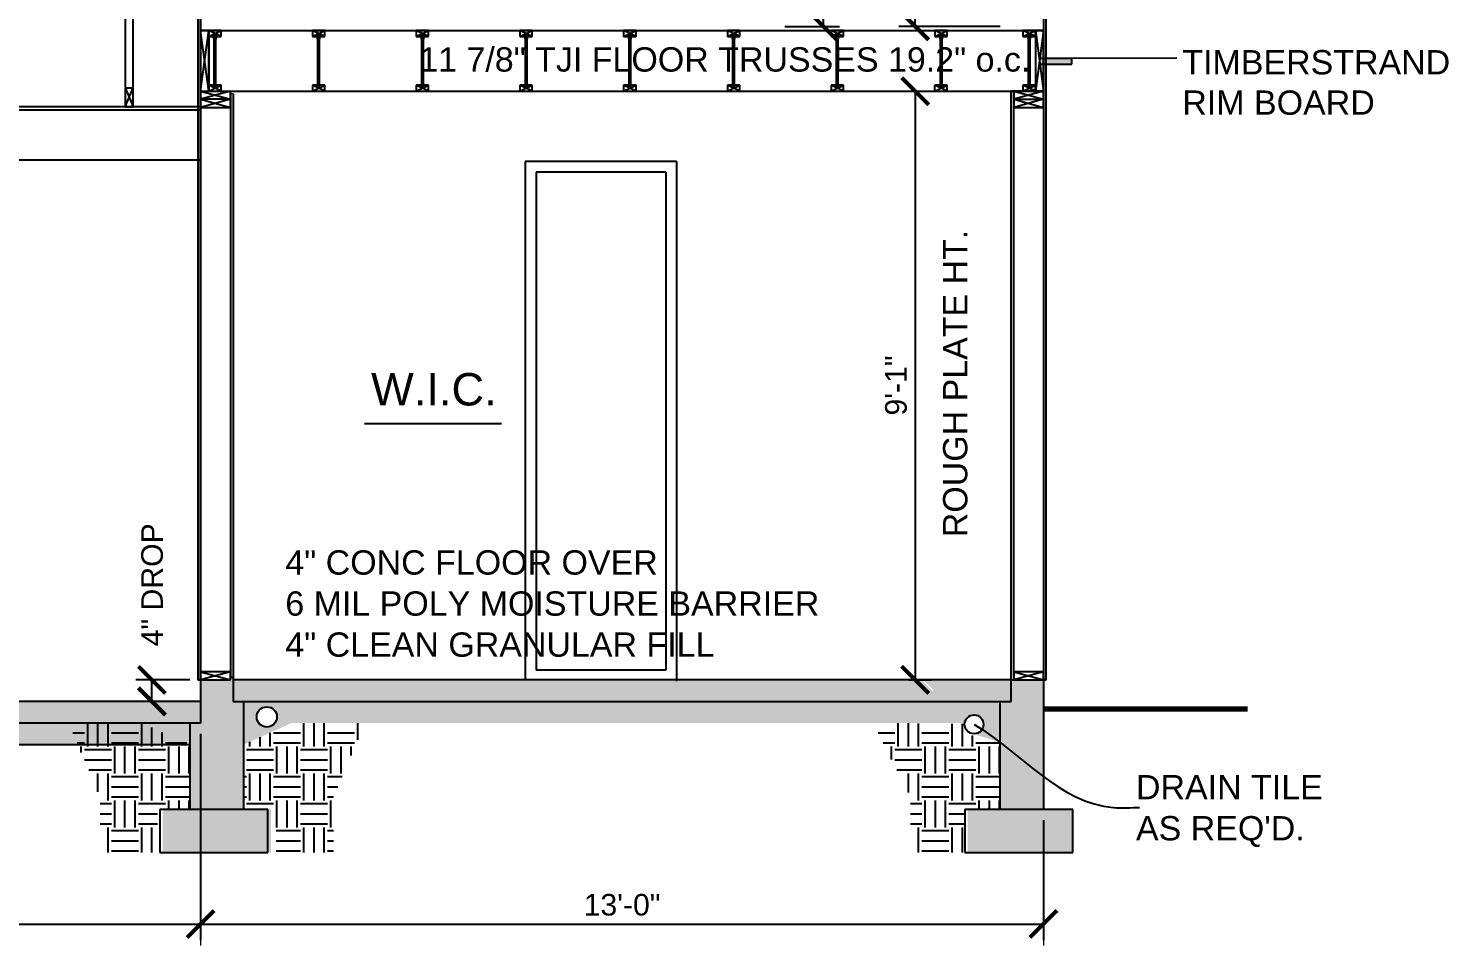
# Model space of a CAD drawing. Header units: inches. Extents: x -28708 to -16583, y 64755 to 66587.
# Drawn here: x -17599.1 to -17336.2, y 64813.1 to 64983 of the extents above; entities that cross this region are included whole.
import ezdxf

# ---------------------------------------------------------------- set-up
doc = ezdxf.new("R2010")
doc.units = ezdxf.units.IN
doc.header["$LTSCALE"] = 20
doc.header["$MEASUREMENT"] = 0
doc.linetypes.add('Solid', pattern=[0])
for name, color, linetype in [('BLOCKING', 2, 'Continuous'), ('BYOTHERS', 1, 'Continuous'), ('CEILING SECTION', 2, 'Continuous'), ('DIM', 2, 'Continuous'), ('DOOR', 3, 'Continuous'), ('FOOTING', 5, 'Continuous'), ('GRADE LEVEL', 7, 'Continuous'), ('HATCH', 9, 'Continuous'), ('ROOF SECTION', 2, 'Continuous'), ('SLAB', 5, 'Continuous'), ('STEEL BEAMS', 5, 'Continuous'), ('TEXT', 3, 'Continuous'), ('WALL SECTION', 5, 'Continuous')]:
    doc.layers.add(name, color=color, linetype=linetype)
for name, color, linetype, lineweight in [('SPDIMENSION', 7, 'Continuous', 0), ('SPPOINTER', 7, 'Continuous', 0), ('SPSHAPE_OUTLINE', 7, 'Continuous', 0)]:
    doc.layers.add(name, color=color, linetype=linetype, lineweight=lineweight)
doc.styles.add('0.25 INCH', font='arial.ttf', dxfattribs={"height": 4})
doc.styles.add('Arial', font='arial.ttf')
doc.dimstyles.new('0.25 INCH', dxfattribs={"dimtxt": 4, "dimasz": 5, "dimexe": 3, "dimexo": 2, "dimgap": 1.5, "dimtad": 1, "dimdec": 3, "dimzin": 3, "dimdsep": 46, "dimlunit": 4, "dimtxsty": '0.25 INCH', "dimblk": 'ARCHTICK', "dimcen": 0.09, "dimclrd": 95, "dimclre": 8, "dimclrt": 30, "dimadec": 0, "dimazin": 0, "dimtfac": 0.65, "dimtdec": 3, "dimtofl": 0, "dimtmove": 2, "dimatfit": 3, "dimfxl": 0.18, "dimfrac": 1, "dimtolj": 1, "dimtzin": 0, "dimlwd": -1, "dimlwe": -1, "dimarcsym": 0})
pattern_1 = [(90, (2075.663, 0.0005), (-5, 5), [5, -5]), (90, (2073.788, 0.0005), (-5, 5), [5, -5]), (90, (2071.913, 0.0005), (-5, 5), [5, -5]), (180, (2071.288, 0.6255), (-5, -5), [5, -5]), (180, (2071.288, 2.5005), (-5, -5), [5, -5]), (180, (2071.288, 4.3755), (-5, -5), [5, -5])]

# ---------------------------------------------------------------- blocks, each defined once
blk = doc.blocks.new('_ArchTick')
at = {"color": 0, "linetype": 'ByBlock', "const_width": 0.15}
blk.add_lwpolyline([(-0.5, -0.5), (0.5, 0.5)], dxfattribs=at)
blk = doc.blocks.new('*D626')
at = {"layer": 'DEFPOINTS', "color": 0, "linetype": 'ByBlock', "lineweight": -2, "transparency": 16777216}
for p in [(-17438.11, 64971.37), (-17438.11, 64862.37), (-17434.94, 64862.37)]:
    blk.add_point(p, dxfattribs=at)
at = {"layer": 'DIM', "color": 8, "transparency": 16777216}
for p, q in [((-17436.11, 64971.37), (-17431.94, 64971.37)), ((-17436.11, 64862.37), (-17431.94, 64862.37))]:
    blk.add_line(p, q, dxfattribs=at)
at = {"layer": 'DIM', "color": 95, "transparency": 16777216}
blk.add_line((-17434.94, 64971.37), (-17434.94, 64862.37), dxfattribs=at)
at = {"layer": 'DIM', "color": 95, "linetype": 'ByBlock', "transparency": 16777216, "xscale": 5, "yscale": 5, "zscale": 5}
for p, rotation in [((-17434.94, 64971.37), 90), ((-17434.94, 64862.37), 270)]:
    blk.add_blockref('_ArchTick', p, dxfattribs=dict(at, rotation=rotation))
at = {"layer": 'DIM', "color": 30, "linetype": 'ByBlock', "lineweight": -2, "transparency": 16777216, "insert": (-17438.48, 64916.87), "char_height": 4, "attachment_point": 5, "rotation": 90, "style": 'Arial'}
blk.add_mtext('\\A1;9\'-1"', dxfattribs=at)
blk = doc.blocks.new('*D642')
at = {"layer": 'DEFPOINTS', "color": 0, "linetype": 'Solid', "lineweight": -2, "transparency": 16777216}
for p in [(-17461.06, 65080.37), (-17451.94, 65080.37), (-17461.06, 64983.37)]:
    blk.add_point(p, dxfattribs=at)
at = {"layer": 'TEXT', "color": 8, "transparency": 16777216}
for p, q in [((-17459.06, 65080.37), (-17448.94, 65080.37)), ((-17459.06, 64983.37), (-17448.94, 64983.37))]:
    blk.add_line(p, q, dxfattribs=at)
at = {"layer": 'TEXT', "color": 95, "transparency": 16777216}
blk.add_line((-17451.94, 64983.37), (-17451.94, 65080.37), dxfattribs=at)
at = {"layer": 'TEXT', "color": 95, "linetype": 'Solid', "transparency": 16777216, "xscale": 5, "yscale": 5, "zscale": 5}
for p, rotation in [((-17451.94, 65080.37), 90), ((-17451.94, 64983.37), 270)]:
    blk.add_blockref('_ArchTick', p, dxfattribs=dict(at, rotation=rotation))
at = {"layer": 'TEXT', "color": 30, "linetype": 'Solid', "transparency": 16777216, "insert": (-17455.48, 65031.87), "char_height": 4, "attachment_point": 5, "rotation": 90, "style": 'Arial'}
blk.add_mtext('\\A1;8\'-1"', dxfattribs=at)
blk = doc.blocks.new('*D643')
at = {"layer": 'DEFPOINTS', "color": 0, "linetype": 'ByBlock', "lineweight": -2, "transparency": 16777216}
for p in [(-17434.94, 65062.37), (-17417.2, 65062.37), (-17417.2, 64983.37)]:
    blk.add_point(p, dxfattribs=at)
at = {"layer": 'DIM', "color": 8, "transparency": 16777216}
for p, q in [((-17419.2, 65062.37), (-17437.94, 65062.37)), ((-17419.2, 64983.37), (-17437.94, 64983.37))]:
    blk.add_line(p, q, dxfattribs=at)
at = {"layer": 'DIM', "color": 95, "transparency": 16777216}
blk.add_line((-17434.94, 64983.37), (-17434.94, 65062.37), dxfattribs=at)
at = {"layer": 'DIM', "color": 95, "linetype": 'ByBlock', "transparency": 16777216, "xscale": 5, "yscale": 5, "zscale": 5}
for p, rotation in [((-17434.94, 65062.37), 90), ((-17434.94, 64983.37), 270)]:
    blk.add_blockref('_ArchTick', p, dxfattribs=dict(at, rotation=rotation))
at = {"layer": 'DIM', "color": 30, "linetype": 'ByBlock', "lineweight": -2, "transparency": 16777216, "insert": (-17438.48, 65022.87), "char_height": 4, "attachment_point": 5, "rotation": 90, "style": 'Arial'}
blk.add_mtext('\\A1;6\'-7"', dxfattribs=at)
blk = doc.blocks.new('*D645')
at = {"layer": 'DEFPOINTS', "color": 0, "linetype": 'ByBlock', "lineweight": -2, "transparency": 16777216}
for p in [(-17747.2, 64854.81), (-17567.2, 64854.37), (-17567.2, 64817.15)]:
    blk.add_point(p, dxfattribs=at)
at = {"layer": 'DIM', "color": 8, "transparency": 16777216}
for p, q in [((-17747.2, 64852.81), (-17747.2, 64814.15)), ((-17567.2, 64852.37), (-17567.2, 64814.15))]:
    blk.add_line(p, q, dxfattribs=at)
at = {"layer": 'DIM', "color": 95, "transparency": 16777216}
blk.add_line((-17747.2, 64817.15), (-17567.2, 64817.15), dxfattribs=at)
at = {"layer": 'DIM', "color": 95, "linetype": 'ByBlock', "transparency": 16777216, "xscale": 5, "yscale": 5, "zscale": 5, "rotation": 180}
blk.add_blockref('_ArchTick', (-17747.2, 64817.15), dxfattribs=at)
at = {"layer": 'DIM', "color": 95, "linetype": 'ByBlock', "transparency": 16777216, "xscale": 5, "yscale": 5, "zscale": 5}
blk.add_blockref('_ArchTick', (-17567.2, 64817.15), dxfattribs=at)
at = {"layer": 'DIM', "color": 30, "linetype": 'ByBlock', "lineweight": -2, "transparency": 16777216, "insert": (-17657.2, 64820.69), "char_height": 4, "attachment_point": 5, "style": 'Arial'}
blk.add_mtext('\\A1;15\'-0"', dxfattribs=at)
blk = doc.blocks.new('*D646')
at = {"layer": 'DEFPOINTS', "color": 0, "lineweight": -2, "transparency": 16777216}
for p in [(-17567.2, 64854.37), (-17411.2, 64838.37), (-17411.2, 64817.15)]:
    blk.add_point(p, dxfattribs=at)
at = {"layer": 'DIM', "color": 8, "transparency": 16777216}
for p, q in [((-17567.2, 64852.37), (-17567.2, 64814.15)), ((-17411.2, 64836.37), (-17411.2, 64814.15))]:
    blk.add_line(p, q, dxfattribs=at)
at = {"layer": 'DIM', "color": 95, "transparency": 16777216}
blk.add_line((-17567.2, 64817.15), (-17411.2, 64817.15), dxfattribs=at)
at = {"layer": 'DIM', "color": 95, "transparency": 16777216, "xscale": 5, "yscale": 5, "zscale": 5, "rotation": 180}
blk.add_blockref('_ArchTick', (-17567.2, 64817.15), dxfattribs=at)
at = {"layer": 'DIM', "color": 95, "transparency": 16777216, "xscale": 5, "yscale": 5, "zscale": 5}
blk.add_blockref('_ArchTick', (-17411.2, 64817.15), dxfattribs=at)
at = {"layer": 'DIM', "color": 30, "transparency": 16777216, "insert": (-17489.2, 64820.69), "char_height": 4, "attachment_point": 5, "style": 'Arial'}
blk.add_mtext('\\A1;13\'-0"', dxfattribs=at)
blk = doc.blocks.new('*D648')
at = {"layer": 'DEFPOINTS', "color": 0, "linetype": 'ByBlock', "lineweight": -2, "transparency": 16777216}
for p in [(-17576.22, 64862.37), (-17567.2, 64862.37), (-17567.2, 64858.37)]:
    blk.add_point(p, dxfattribs=at)
at = {"layer": 'DIM', "color": 8, "transparency": 16777216}
for p, q in [((-17569.2, 64862.37), (-17579.22, 64862.37)), ((-17569.2, 64858.37), (-17579.22, 64858.37))]:
    blk.add_line(p, q, dxfattribs=at)
at = {"layer": 'DIM', "color": 95, "transparency": 16777216}
blk.add_line((-17576.22, 64858.37), (-17576.22, 64862.37), dxfattribs=at)
at = {"layer": 'DIM', "color": 95, "linetype": 'ByBlock', "transparency": 16777216, "xscale": 5, "yscale": 5, "zscale": 5}
for p, rotation in [((-17576.22, 64862.37), 90), ((-17576.22, 64858.37), 270)]:
    blk.add_blockref('_ArchTick', p, dxfattribs=dict(at, rotation=rotation))
at = {"layer": 'DIM', "color": 30, "linetype": 'ByBlock', "lineweight": -2, "transparency": 16777216, "insert": (-17576.17, 64879.96), "char_height": 4, "attachment_point": 5, "rotation": 90, "style": '0.25 INCH'}
blk.add_mtext('\\A1;4" DROP', dxfattribs=at)

msp = doc.modelspace()

# ---------------------------------------------------------------- hatches: boundary and pattern name
at = {"layer": 'HATCH', "linetype": 'ByBlock', "lineweight": -2}
h = msp.add_hatch(dxfattribs=at)
h.set_pattern_fill('AR-CONC', color=256, angle=315)
h.set_pattern_definition([(5, (0, 0), (4.6280708, -5.51552), [0.75, -8.25]), (310, (0, 0), (4.3376815, 6.2999217), [0.6, -6.6]), (55.451445, (0.386, -0.4596), (8.9657522, 0.7844017), [0.6374019, -7.0114211]), (1.1842, (1.414, 1.414), (6.3761377, -8.71693), [1.125, -12.375]), (51.635645, (1.946, 0.688), (13.4971167, 0.2790008), [0.9561029, -10.51713]), (306.1842, (1.414, 1.414), (13.4971167, 0.2790007), [0.9, -9.9]), (336, (1.768, 0.3536), (1.37382476, -7.0677157), [0.75, -8.25]), (281, (1.768, 0.3536), (6.84808435, 3.4070859), [0.6, -6.6]), (26.451445, (1.882, -0.2354), (8.2219091, -3.6606297), [0.6374019, -7.0114211]), (352.5, (0, 0), (2.43989818, 2.26793185), [0, -6.52, 0, -6.7, 0, -6.625]), (322.5, (0, 0), (4.6490945, 0.92872942), [0, -3.82, 0, -6.37, 0, -2.525]), (282.5, (-1.5768, 1.5768), (3.61520762, -3.93418167), [0, -2.5, 0, -7.8, 0, -10.35]), (272.5, (-2.284, 2.284), (4.83159807, -3.41589983), [0, -3.25, 0, -5.18, 0, -7.35])])
h.paths.add_polyline_path([(-17991.2033, 64837.3377), (-17997.2033, 64837.3377), (-17997.2033, 64854.3709), (-18001.4533, 64854.3709), (-18005.2033, 64854.3709), (-18005.2033, 64837.3377), (-18011.2033, 64837.3377), (-18011.2033, 64829.3377), (-17991.2033, 64829.3377)])
h.paths.add_polyline_path([(-18001.4533, 64858.3709), (-18025.4533, 64857.3709), (-18025.4533, 64854.3709), (-18001.4533, 64854.3709)])
h.paths.add_polyline_path([(-17753.2298, 64858.3709), (-17983.4417, 64858.3709), (-17981.6083, 64856.5375), (-17981.6083, 64856.2043), (-17983.7749, 64858.3709), (-18000.9533, 64858.3709), (-18000.9533, 64854.3709), (-17997.2033, 64854.3709), (-17753.2298, 64854.3709)], flags=17)
h.paths.add_polyline_path([(-17740.2035, 64838.7447), (-17759.204, 64838.7447), (-17759.204, 64830.7447), (-17740.2035, 64830.7447)])
h.paths.add_polyline_path([(-17745.204, 64850.3709), (-17755.204, 64850.3709), (-17755.204, 64838.7447), (-17745.204, 64838.7447)])
h.paths.add_polyline_path([(-17755.2298, 64854.3709), (-17757.2298, 64854.3709), (-18000.9533, 64854.3709), (-18000.9533, 64858.3709), (-17999.0783, 64858.3709), (-17999.2033, 64858.5137), (-17997.8283, 64858.5137), (-17997.9533, 64858.3709), (-17983.7749, 64858.3709), (-17985.6083, 64860.2043), (-17985.6083, 64860.5375), (-17983.4417, 64858.3709), (-17753.2298, 64858.3709), (-17753.2298, 64854.3709)])
edge = h.paths.add_edge_path()
edge.add_arc((-17986.5977, 64831.3377), 2, 0, 360)
h.paths.add_polyline_path([(-17998.6408, 64860.6566), (-17998.8283, 64862.9423), (-17998.8283, 64874.2191), (-17998.6408, 64876.5048), (-17998.6408, 64860.6566), (-17998.3908, 64860.6566), (-17998.3908, 64876.5048), (-17998.2033, 64874.2191), (-17998.2033, 64862.9423), (-17998.3908, 64860.6566)])
h.paths.add_polyline_path([(-17998.3908, 64881.0762), (-17998.3908, 64896.2993), (-17998.2033, 64894.0137), (-17998.2033, 64883.3618)])
h.paths.add_polyline_path([(-17998.6408, 64881.0762), (-17998.8283, 64883.3618), (-17998.8283, 64894.0137), (-17998.6408, 64896.2993)])
h.paths.add_polyline_path([(-17998.3908, 64900.8707), (-17998.3908, 64916.0939), (-17998.2033, 64913.8082), (-17998.2033, 64903.1564)])
h.paths.add_polyline_path([(-17998.6408, 64900.8707), (-17998.8283, 64903.1564), (-17998.8283, 64913.8082), (-17998.6408, 64916.0939)])
h.paths.add_polyline_path([(-17567.2033, 64858.3709), (-17576.0569, 64858.3709), (-17574.2234, 64856.5375), (-17574.2234, 64856.2043), (-17576.39, 64858.3709), (-17747.2036, 64858.3709), (-17747.204, 64854.3709), (-17745.204, 64854.3709), (-17567.2033, 64854.3709)])
h.paths.add_polyline_path([(-17554.2033, 64838.3707), (-17567.2033, 64838.3707), (-17567.2033, 64830.3707), (-17554.2033, 64830.3707)])
h.paths.add_polyline_path([(-17559.2033, 64858.3709), (-17561.2033, 64858.3709), (-17561.2033, 64862.3709), (-17561.2033, 64862.8709), (-17561.7033, 64862.8709), (-17561.7033, 64862.3709), (-17567.2033, 64862.3709), (-17567.2033, 64854.3709), (-17569.2033, 64854.3709), (-17569.2033, 64838.3707), (-17559.2033, 64838.3707)])
h.paths.add_polyline_path([(-17567.2033, 64838.3707), (-17574.2033, 64838.3707), (-17574.2033, 64830.3707), (-17567.2033, 64830.3707)])
h.paths.add_polyline_path([(-17417.2033, 64862.3709), (-17433.4865, 64862.3709), (-17431.6531, 64860.5375), (-17431.6531, 64860.2043), (-17433.8197, 64862.3709), (-17561.2033, 64862.3709), (-17561.2033, 64858.3709), (-17559.2033, 64858.3709), (-17417.2033, 64858.3709)])
h.paths.add_polyline_path([(-17411.203, 64862.3709), (-17411.2033, 64862.3709), (-17416.7033, 64862.3709), (-17417.203, 64862.3709), (-17417.203, 64858.3709), (-17419.203, 64858.3709), (-17419.203, 64838.3709), (-17411.203, 64838.3709)])
h.paths.add_polyline_path([(-17405.7737, 64838.3709), (-17419.203, 64838.3709), (-17425.203, 64838.3709), (-17425.203, 64830.3709), (-17405.7737, 64830.3709)])
h = msp.add_hatch(dxfattribs=at)
h.set_pattern_fill('STONES', color=256, scale=5, angle=90)
h.set_pattern_definition([(90, (229.657, 3.5), (-5, 3e-16), [0.25, -0.75, 0.25, -3.75]), (90, (229.157, 4.75), (-5, 3e-16), [0.25, -4.75]), (90, (228.657, 2.25), (-5, 3e-16), [0.5, -4.5]), (90, (228.407, 1), (-5, 3e-16), [0.75, -4.25]), (90, (228.157, 3.5), (-5, 3e-16), [0.5, -0.5, 0.75, -3.25]), (90, (227.407, 3.25), (-5, 3e-16), [0.75, -4.25]), (90, (227.157, 2), (-5, 3e-16), [0.75, -1.75, 0.75, -1.75]), (90, (226.407, 1), (-5, 3e-16), [0.75, -0.25, 0.25, -3.75]), (90, (225.907, 4.25), (-5, 3e-16), [0.25, -4.75]), (90, (225.407, 3.25), (-5, 3e-16), [0.5, -4.5]), (180, (225.157, 3e-16), (-6e-16, -5), [0.5, -4.5]), (180, (228.657, 0.5), (-6e-16, -5), [0.25, -0.5, 0.75, -3.5]), (180, (228.157, 1.75), (-6e-16, -5), [1, -0.25, 0.25, -3.5]), (180, (226.907, 2.5), (-6e-16, -5), [0.75, -4.25]), (180, (229.157, 2.75), (-6e-16, -5), [0.5, -4.5]), (180, (225.157, 3), (-6e-16, -5), [0.5, -4.5]), (180, (228.157, 3.25), (-6e-16, -5), [0.5, -2.5, 0.25, -1.75]), (180, (225.657, 4), (-6e-16, -5), [0.25, -0.25, 0.25, -4.25]), (180, (227.907, 4.25), (-6e-16, -5), [0.5, -0.75, 0.5, -3.25]), (180, (229.157, 4.5), (-6e-16, -5), [0.5, -4.5]), (135, (229.157, 0.25), (-5, 3e-16), [0.707105, -1.4142135, 1.06066, -3.88908931]), (135, (229.157, 3e-17), (-5, 3e-16), [0.70710678, -6.36396103]), (135, (228.657, 2.75), (-5, 3e-16), [0.70710678, -6.36396103]), (135, (226.157, 2.25), (-5, 3e-16), [0.70710678, -6.36396103]), (135, (228.657, 4.5), (-5, 3e-16), [0.70710678, -6.36396103]), (135, (228.157, 0.25), (-5, 3e-16), [0.3535534, -6.71751442]), (135, (226.657, 0.75), (-5, 3e-16), [0.3535534, -6.71751442]), (135, (228.407, 1.25), (-5, 3e-16), [0.3535534, -6.71751442]), (135, (226.657, 1.75), (-5, 3e-16), [0.3535534, -6.71751442]), (135, (227.657, 3.25), (-5, 3e-16), [0.3535534, -6.71751442]), (135, (224.907, 3.25), (-5, 3e-16), [0.3535534, -6.71751442]), (135, (225.407, 3.75), (-5, 3e-16), [0.3535534, -6.71751442]), (135, (228.157, 4), (-5, 3e-16), [0.3535534, -6.71751442]), (135, (229.407, 4.25), (-5, 3e-16), [0.3535534, -6.71751442]), (135, (227.407, 4.25), (-5, 3e-16), [0.3535534, -6.71751442]), (135, (224.907, 4.25), (-5, 3e-16), [0.3535534, -6.71751442]), (135, (225.907, 4.5), (-5, 3e-16), [0.3535534, -6.71751442]), (225, (225.407, 3.5), (-9e-16, -5), [0.3535534, -6.71751442]), (225, (224.907, 4), (-9e-16, -5), [0.3535534, -6.71751442]), (225, (225.907, 4.25), (-9e-16, -5), [0.3535534, -6.71751442]), (225, (224.907, 5), (-9e-16, -5), [0.3535534, -6.71751442]), (225, (226.657, 2.5), (-9e-16, -5), [0.3535534, -6.71751442]), (225, (227.157, 2), (-9e-16, -5), [0.3535534, -6.71751442]), (225, (228.407, 0.5), (-9e-16, -5), [0.3535534, -6.71751442]), (225, (228.407, 1), (-9e-16, -5), [0.3535534, -6.71751442]), (225, (226.657, 1.5), (-9e-16, -5), [0.3535534, -6.71751442]), (225, (227.407, 0.5), (-9e-16, -5), [0.3535534, -6.71751442]), (225, (228.157, 3.5), (-9e-16, -5), [0.3535534, -6.71751442]), (225, (227.657, 4.25), (-9e-16, -5), [0.3535534, -6.71751442]), (225, (228.657, 4.5), (-9e-16, -5), [0.3535534, -6.71751442]), (225, (228.157, 4.5), (-9e-16, -5), [0.3535534, -6.71751442]), (225, (229.157, 4.75), (-9e-16, -5), [0.3535534, -6.71751442]), (225, (226.157, 0.75), (-9e-16, -5), [0.70710678, -6.36396103]), (225, (227.657, 3.25), (-9e-16, -5), [0.70710678, -6.36396103]), (225, (229.407, 3), (-9e-16, -5), [1.76776695, -5.30330086]), (116.5650512, (227.1568, 2e-16), (-2e-09, 5), [0.559, -10.6213399]), (116.5650512, (228.6568, 0.75), (-2e-09, 5), [0.559, -10.6213399]), (116.5650512, (226.4068, 1.75), (-2e-09, 5), [0.559, -10.6213399]), (116.5650512, (229.6568, 3.75), (-2e-09, 5), [0.559, -10.6213399]), (116.5650512, (228.4068, 3), (-2e-09, 5), [0.559, -10.6213399]), (116.5650512, (227.4068, 3.5), (-2e-09, 5), [0.559, -10.6213399]), (116.5650512, (225.6568, 2.75), (-2e-09, 5), [0.559, -10.6213399]), (116.5650512, (225.9068, 4.5), (-2e-09, 5), [0.559, -10.6213399]), (153.4349488, (227.1568, 0.5), (-5, 2e-09), [0.559, -10.6213399]), (153.4349488, (226.9068, 0.5), (-5, 2e-09), [0.559, -10.6213399]), (153.4349488, (226.1568, 2.5), (-5, 2e-09), [1.118, -10.0623399]), (153.4349488, (226.4068, 4.25), (-5, 2e-09), [0.559, -10.6213399]), (153.4349488, (227.1568, 4), (-5, 2e-09), [0.559, -10.6213399]), (153.4349488, (228.1568, 1.5), (-5, 2e-09), [0.559, -10.6213399]), (153.4349488, (225.4068, 4), (-5, 2e-09), [0.559, -10.6213399]), (153.4349488, (225.6568, 4.75), (-5, 2e-09), [0.559, -10.6213399]), (206.5650512, (225.6568, 0.25), (-5, -2e-09), [0.559, -10.6213399]), (206.5650512, (229.6568, 3), (-5, -2e-09), [0.559, -10.6213399]), (206.5650512, (226.4068, 0.75), (-5, -2e-09), [0.559, -10.6213399]), (206.5650512, (226.9068, 4.5), (-5, -2e-09), [0.559, -10.6213399]), (206.5650512, (227.1568, 2.75), (-5, -2e-09), [0.559, -10.6213399]), (206.5650512, (226.1568, 4.25), (-5, -2e-09), [0.559, -10.6213399]), (206.5650512, (227.1568, 1.75), (-5, -2e-09), [0.559, -10.6213399]), (206.5650512, (228.1568, 0.75), (-5, -2e-09), [0.559, -10.6213399]), (243.4349488, (225.9068, 0.5), (-2e-09, -5), [0.559, -10.6213399]), (243.4349488, (228.6568, 2.25), (-2e-09, -5), [0.559, -10.6213399]), (243.4349488, (226.4068, 1.25), (-2e-09, -5), [0.559, -10.6213399]), (243.4349488, (228.4068, 4.25), (-2e-09, -5), [0.559, -10.6213399]), (243.4349488, (229.6568, 3.5), (-2e-09, -5), [0.559, -10.6213399]), (243.4349488, (225.6568, 4), (-2e-09, -5), [0.559, -10.6213399]), (243.4349488, (227.4068, 3.25), (-2e-09, -5), [0.559, -10.6213399]), (243.4349488, (225.9068, 0.5), (-2e-09, -5), [0.559, -10.6213399]), (243.4349488, (227.1568, 5), (-2e-09, -5), [0.559, -10.6213399]), (333.4349488, (229.1568, 0.25), (5, -2e-09), [0.559, -10.6213399])])
h.paths.add_polyline_path([(-17755.204, 64854.3709), (-17755.2298, 64854.3709), (-17757.2298, 64854.3709), (-17997.2033, 64854.3709), (-17997.2033, 64850.3709), (-17755.204, 64850.3709)])
h.paths.add_polyline_path([(-17569.2033, 64854.3709), (-17745.204, 64854.3709), (-17745.204, 64850.3709), (-17569.2033, 64850.3709)])
h.paths.add_polyline_path([(-17550.3506, 64854.3709), (-17425.7791, 64854.3709, -0.93077731), (-17422.297, 64854.1209, -0.46127176), (-17424.3223, 64852.3927), (-17419.203, 64850.7697), (-17419.203, 64858.3709), (-17559.2033, 64858.3709), (-17559.2033, 64850.3709)])
h.paths.add_polyline_path([(-17556.8283, 64855.4957, -1), (-17553.0783, 64855.4957, -1)], flags=16)
h = msp.add_hatch(dxfattribs=at)
h.set_pattern_fill('EARTH', color=256, scale=20, angle=90)
h.set_pattern_definition(pattern_1)
h.paths.add_polyline_path([(-17578.0559, 64854.3709), (-17569.2033, 64850.3709), (-17569.203, 64838.3709), (-17575.203, 64838.3709), (-17575.203, 64830.3709), (-17585.7821, 64830.3709), (-17585.7821, 64840.6371), (-17591.662, 64854.3709)])
h = msp.add_hatch(dxfattribs=at)
h.set_pattern_fill('EARTH', color=256, scale=20, angle=90)
h.set_pattern_definition(pattern_1)
h.paths.add_polyline_path([(-17550.3506, 64854.3709), (-17559.2033, 64850.3709), (-17559.2035, 64838.3709), (-17553.2035, 64838.3709), (-17553.2035, 64830.3709), (-17542.6244, 64830.3709), (-17542.6244, 64840.6371), (-17536.7445, 64854.3709)])
h = msp.add_hatch(dxfattribs=at)
h.set_pattern_fill('EARTH', color=256, scale=20, angle=90)
h.set_pattern_definition(pattern_1)
h.paths.add_polyline_path([(-17442.743, 64854.3709), (-17425.7946, 64854.212), (-17425.591, 64852.4021), (-17419.203, 64850.7697), (-17419.203, 64838.3709), (-17425.7737, 64838.3709), (-17425.7737, 64830.3709), (-17435.7821, 64830.3709), (-17435.7821, 64840.6371)])

# ---------------------------------------------------------------- linework, layer by layer
at = {"layer": 'BLOCKING', "linetype": 'Solid'}
for p, q in [((-17567.2038, 64984.8704), (-17567.2038, 64971.3699)), ((-17565.7038, 64982.6204), (-17567.2038, 64982.6204)), ((-17567.2038, 64971.3699), (-17565.7038, 64982.6204)), ((-17565.7038, 64971.3699), (-17567.2038, 64982.6204)), ((-17565.7038, 64971.3699), (-17565.7038, 64982.6204)), ((-17565.7033, 64982.6204), (-17565.7033, 64971.3704)), ((-17411.2033, 64982.6204), (-17412.7033, 64982.6204)), ((-17412.7033, 64982.6204), (-17412.7033, 64971.3699)), ((-17411.2033, 64982.6204), (-17412.7033, 64971.3699)), ((-17412.7033, 64982.6204), (-17411.2033, 64971.3699)), ((-17411.2033, 64968.3699), (-17411.2033, 64982.6204)), ((-17581.2038, 64971.994), (-17579.7038, 64971.994)), ((-17581.2038, 64971.994), (-17581.2038, 64968.494)), ((-17581.2038, 64971.994), (-17579.7038, 64968.494)), ((-17581.2038, 64968.494), (-17579.7038, 64971.994)), ((-17579.7038, 64968.494), (-17579.7038, 64971.994)), ((-17567.2038, 64971.3699), (-17561.7033, 64971.3699)), ((-17567.2033, 64971.3699), (-17567.2033, 64968.3699)), ((-17561.7033, 64971.3699), (-17567.2033, 64969.8699)), ((-17567.2033, 64971.3699), (-17561.7033, 64969.8699)), ((-17561.7033, 64969.8699), (-17567.2033, 64969.8699)), ((-17561.7033, 64969.8699), (-17567.2033, 64968.3699)), ((-17567.2033, 64969.8699), (-17561.7033, 64968.3699)), ((-17561.7033, 64968.3699), (-17561.7033, 64971.3699)), ((-17411.2033, 64971.3699), (-17417.2033, 64971.3699)), ((-17416.7033, 64971.3699), (-17416.7033, 64968.3699)), ((-17411.2033, 64971.3699), (-17416.7033, 64969.8699)), ((-17416.7033, 64971.3699), (-17411.2033, 64969.8699)), ((-17411.2033, 64969.8699), (-17416.7033, 64968.3699)), ((-17416.7033, 64969.8699), (-17411.2033, 64968.3699)), ((-17416.7033, 64969.8699), (-17411.2033, 64969.8699)), ((-17581.2038, 64968.494), (-17579.7038, 64968.494)), ((-17567.2033, 64968.3699), (-17561.7033, 64968.3699)), ((-17416.7033, 64968.3699), (-17411.2033, 64968.3699)), ((-17561.7033, 64863.8709), (-17567.2033, 64863.8709)), ((-17567.2033, 64863.8709), (-17567.2033, 64862.3709)), ((-17561.7033, 64863.8709), (-17567.2033, 64862.3709)), ((-17567.2033, 64863.8709), (-17561.7033, 64862.3709)), ((-17567.2033, 64862.3709), (-17561.7033, 64862.3709)), ((-17561.7033, 64862.3709), (-17561.7033, 64863.8709)), ((-17417.2033, 64862.3709), (-17411.2033, 64862.3709)), ((-17411.2033, 64863.8709), (-17416.7033, 64863.8709)), ((-17416.7033, 64863.8709), (-17416.7033, 64862.3709)), ((-17411.2033, 64863.8709), (-17416.7033, 64862.3709)), ((-17416.7033, 64863.8709), (-17411.2033, 64862.3709)), ((-17411.2033, 64862.3709), (-17411.2033, 64863.8709)), ((-17411.2033, 64862.3712), (-17410.7033, 64862.3712))]:
    msp.add_line(p, q, dxfattribs=at)
at = {"layer": 'BYOTHERS', "linetype": 'Solid'}
for centre, radius in [((-17554.9533, 64855.4957), 1.875), ((-17424.047, 64854.1209), 1.75)]:
    msp.add_circle(centre, radius, dxfattribs=at)
at = {"layer": 'CEILING SECTION', "linetype": 'Solid'}
for p, q in [((-17567.2038, 64982.6204), (-17411.2033, 64982.6204)), ((-17565.7033, 64971.3704), (-17412.7033, 64971.3704))]:
    msp.add_line(p, q, dxfattribs=at)
at = {"layer": 'DOOR', "linetype": 'Solid'}
for p, q in [((-17507.1112, 64958.3709), (-17507.1112, 64862.3709)), ((-17479.1112, 64958.3709), (-17507.1112, 64958.3709)), ((-17481.1112, 64956.3709), (-17505.1112, 64956.3709)), ((-17505.1112, 64956.3709), (-17505.1112, 64864.1402)), ((-17481.1112, 64956.3709), (-17481.1112, 64864.1402)), ((-17479.1112, 64958.3709), (-17479.1112, 64862.1402)), ((-17481.1112, 64864.1402), (-17505.1112, 64864.1402))]:
    msp.add_line(p, q, dxfattribs=at)
at = {"layer": 'FOOTING'}
for p, q in [((-17411.203, 64862.3709), (-17411.203, 64838.3709)), ((-17559.2033, 64838.3707), (-17559.2033, 64858.3709)), ((-17419.203, 64838.3709), (-17419.203, 64858.3709)), ((-17569.2033, 64854.3707), (-17569.2033, 64838.3707)), ((-17554.75, 64838.3707), (-17574.7737, 64838.3707)), ((-17574.7737, 64838.3707), (-17574.7737, 64830.3707)), ((-17554.75, 64830.3707), (-17554.75, 64838.3707)), ((-17405.7737, 64838.3709), (-17425.7737, 64838.3709)), ((-17425.7737, 64838.3709), (-17425.7737, 64830.3709)), ((-17405.7737, 64830.3709), (-17405.7737, 64838.3709)), ((-17574.7737, 64830.3707), (-17554.75, 64830.3707)), ((-17425.7737, 64830.3709), (-17405.7737, 64830.3709)), ((-17409.0364, 64819.1495), (-17409.3696, 64819.1495))]:
    msp.add_line(p, q, dxfattribs=at)
at = {"layer": 'GRADE LEVEL', "linetype": 'ByBlock', "lineweight": -2, "const_width": 1}
msp.add_lwpolyline([(-17373.3719, 64856.9497), (-17411.203, 64856.9497)], dxfattribs=at)
at = {"layer": 'ROOF SECTION', "linetype": 'Solid'}
for p, q in [((-17581.2038, 65012.2481), (-17581.2038, 64972.1199)), ((-17579.7038, 64972.1199), (-17579.7038, 65012.2481)), ((-17567.2038, 64968.494), (-17746.7033, 64968.494)), ((-17567.2038, 64967.8699), (-17746.7033, 64967.8699))]:
    msp.add_line(p, q, dxfattribs=at)
at = {"layer": 'SLAB', "linetype": 'Solid'}
for p, q in [((-17419.203, 64858.3709), (-17417.203, 64858.3709)), ((-17567.2033, 64854.3709), (-17747.204, 64854.3709)), ((-17997.2033, 64850.3709), (-17569.2222, 64850.3709))]:
    msp.add_line(p, q, dxfattribs=at)
at = {"layer": 'SPDIMENSION', "color": 3, "linetype": 'Solid', "true_color": 0x00ff00}
for p, q in [((-17576.2234, 64858.3709), (-17576.2234, 64862.3709)), ((-17574.2234, 64856.5375), (-17578.2234, 64860.5375)), ((-17578.2234, 64860.2043), (-17574.2234, 64856.2043)), ((-17574.2234, 64856.2043), (-17574.2234, 64856.5375)), ((-17567.2033, 64850.3707), (-17567.2033, 64813.1495)), ((-17411.203, 64834.3709), (-17411.203, 64813.1495)), ((-17565.3698, 64819.1495), (-17569.3698, 64815.1495)), ((-17569.0367, 64815.1495), (-17565.0367, 64819.1495)), ((-17565.0367, 64819.1495), (-17565.3698, 64819.1495)), ((-17409.3696, 64819.1495), (-17413.3696, 64815.1495)), ((-17413.0364, 64815.1495), (-17409.0364, 64819.1495)), ((-17569.3698, 64815.1495), (-17569.0367, 64815.1495)), ((-17413.3696, 64815.1495), (-17413.0364, 64815.1495))]:
    msp.add_line(p, q, dxfattribs=at)
for points in [[(-17578.2234, 64860.2043), (-17574.2234, 64856.2043), (-17578.2234, 64860.5375), (-17574.2234, 64856.5375)], [(-17565.3698, 64819.1495), (-17569.3698, 64815.1495), (-17565.0367, 64819.1495), (-17569.0367, 64815.1495)], [(-17569.0367, 64815.1495), (-17565.0367, 64819.1495), (-17569.3698, 64815.1495), (-17565.3698, 64819.1495)], [(-17413.0364, 64815.1495), (-17409.0364, 64819.1495), (-17413.3696, 64815.1495), (-17409.3696, 64819.1495)]]:
    msp.add_solid(points, dxfattribs=at)
at = {"layer": 'SPPOINTER', "color": 96, "linetype": 'Solid', "true_color": 0x008000}
msp.add_line((-17411.9368, 64977.4388), (-17411.9355, 64976.3727), dxfattribs=at)
at = {"layer": 'SPSHAPE_OUTLINE', "color": 136, "linetype": 'Solid', "true_color": 0x008080}
msp.add_line((-17412.7033, 64971.3704), (-17412.7033, 64982.6204), dxfattribs=at)
at = {"layer": 'SPSHAPE_OUTLINE', "color": 1, "linetype": 'Solid', "true_color": 0xff0000}
for p, q in [((-17411.2033, 64982.6204), (-17411.2033, 64983.3704)), ((-17561.2033, 64970.8699), (-17561.7033, 64970.8699))]:
    msp.add_line(p, q, dxfattribs=at)
at = {"layer": 'STEEL BEAMS', "color": 4, "linetype": 'Solid'}
for p, q in [((-17563.4139, 64982.6204), (-17565.7033, 64982.6204)), ((-17565.7033, 64982.6204), (-17565.7033, 64981.4954)), ((-17565.7033, 64981.4954), (-17563.4139, 64982.6204)), ((-17563.4139, 64981.4954), (-17565.7033, 64982.6204)), ((-17563.4139, 64981.4954), (-17563.4139, 64982.6204)), ((-17544.2141, 64982.6204), (-17546.5035, 64982.6204)), ((-17546.5035, 64982.6204), (-17546.5035, 64981.4954)), ((-17546.5035, 64981.4954), (-17544.2141, 64982.6204)), ((-17544.2141, 64981.4954), (-17546.5035, 64982.6204)), ((-17544.2141, 64981.4954), (-17544.2141, 64982.6204)), ((-17525.0143, 64982.6204), (-17527.3037, 64982.6204)), ((-17527.3037, 64982.6204), (-17527.3037, 64981.4954)), ((-17527.3037, 64981.4954), (-17525.0143, 64982.6204)), ((-17525.0143, 64981.4954), (-17527.3037, 64982.6204)), ((-17525.0143, 64981.4954), (-17525.0143, 64982.6204)), ((-17505.8145, 64982.6204), (-17508.1039, 64982.6204)), ((-17508.1039, 64982.6204), (-17508.1039, 64981.4954)), ((-17508.1039, 64981.4954), (-17505.8145, 64982.6204)), ((-17505.8145, 64981.4954), (-17508.1039, 64982.6204)), ((-17505.8145, 64981.4954), (-17505.8145, 64982.6204)), ((-17486.6147, 64982.6204), (-17488.9041, 64982.6204)), ((-17488.9041, 64982.6204), (-17488.9041, 64981.4954)), ((-17488.9041, 64981.4954), (-17486.6147, 64982.6204)), ((-17486.6147, 64981.4954), (-17488.9041, 64982.6204)), ((-17486.6147, 64981.4954), (-17486.6147, 64982.6204)), ((-17467.4149, 64982.6204), (-17469.7042, 64982.6204)), ((-17469.7042, 64982.6204), (-17469.7042, 64981.4954)), ((-17469.7042, 64981.4954), (-17467.4149, 64982.6204)), ((-17467.4149, 64981.4954), (-17469.7042, 64982.6204)), ((-17467.4149, 64981.4954), (-17467.4149, 64982.6204)), ((-17448.2151, 64982.6204), (-17450.5044, 64982.6204)), ((-17450.5044, 64981.4954), (-17448.2151, 64982.6204)), ((-17448.2151, 64981.4954), (-17450.5044, 64982.6204)), ((-17448.2151, 64981.4954), (-17448.2151, 64982.6204)), ((-17429.0153, 64982.6204), (-17431.3046, 64982.6204)), ((-17431.3046, 64982.6204), (-17431.3046, 64981.4954)), ((-17431.3046, 64981.4954), (-17429.0153, 64982.6204)), ((-17429.0153, 64981.4954), (-17431.3046, 64982.6204)), ((-17429.0153, 64981.4954), (-17429.0153, 64982.6204)), ((-17412.7033, 64982.6204), (-17414.9926, 64982.6204)), ((-17414.9926, 64982.6204), (-17414.9926, 64981.4954)), ((-17414.9926, 64981.4954), (-17412.7033, 64982.6204)), ((-17412.7033, 64981.4954), (-17414.9926, 64982.6204)), ((-17412.7033, 64981.4954), (-17412.7033, 64982.6204)), ((-17565.7033, 64981.4954), (-17563.4139, 64981.4954)), ((-17564.373, 64981.7454), (-17564.7442, 64981.7454)), ((-17564.7442, 64981.7454), (-17564.7442, 64972.2449)), ((-17564.373, 64972.2449), (-17564.7442, 64981.7454)), ((-17564.373, 64981.7454), (-17564.7442, 64972.2449)), ((-17564.373, 64972.2449), (-17564.373, 64981.7454)), ((-17546.5035, 64981.4954), (-17544.2141, 64981.4954)), ((-17545.1732, 64981.7454), (-17545.5444, 64981.7454)), ((-17545.5444, 64981.7454), (-17545.5444, 64972.2449)), ((-17545.1732, 64972.2449), (-17545.5444, 64981.7454)), ((-17545.1732, 64981.7454), (-17545.5444, 64972.2449)), ((-17545.1732, 64972.2449), (-17545.1732, 64981.7454)), ((-17527.3037, 64981.4954), (-17525.0143, 64981.4954)), ((-17525.9733, 64981.7454), (-17526.3446, 64981.7454)), ((-17526.3446, 64981.7454), (-17526.3446, 64972.2449)), ((-17525.9733, 64972.2449), (-17526.3446, 64981.7454)), ((-17525.9733, 64981.7454), (-17526.3446, 64972.2449)), ((-17525.9733, 64972.2449), (-17525.9733, 64981.7454)), ((-17508.1039, 64981.4954), (-17505.8145, 64981.4954)), ((-17506.7735, 64981.7454), (-17507.1448, 64981.7454)), ((-17507.1448, 64981.7454), (-17507.1448, 64972.2449)), ((-17506.7735, 64972.2449), (-17507.1448, 64981.7454)), ((-17506.7735, 64981.7454), (-17507.1448, 64972.2449)), ((-17506.7735, 64972.2449), (-17506.7735, 64981.7454)), ((-17488.9041, 64981.4954), (-17486.6147, 64981.4954)), ((-17487.5737, 64981.7454), (-17487.945, 64981.7454)), ((-17487.945, 64981.7454), (-17487.945, 64972.2449)), ((-17487.5737, 64972.2449), (-17487.945, 64981.7454)), ((-17487.5737, 64981.7454), (-17487.945, 64972.2449)), ((-17487.5737, 64972.2449), (-17487.5737, 64981.7454)), ((-17469.7042, 64981.4954), (-17467.4149, 64981.4954)), ((-17468.3739, 64981.7454), (-17468.7452, 64981.7454)), ((-17468.7452, 64981.7454), (-17468.7452, 64972.2449)), ((-17468.3739, 64972.2449), (-17468.7452, 64981.7454)), ((-17468.3739, 64981.7454), (-17468.7452, 64972.2449)), ((-17468.3739, 64972.2449), (-17468.3739, 64981.7454)), ((-17450.5044, 64981.4954), (-17448.2151, 64981.4954)), ((-17449.1741, 64981.7454), (-17449.5454, 64981.7454)), ((-17449.5454, 64981.7454), (-17449.5454, 64972.2449)), ((-17449.1741, 64972.2449), (-17449.5454, 64981.7454)), ((-17449.1741, 64981.7454), (-17449.5454, 64972.2449)), ((-17449.1741, 64972.2449), (-17449.1741, 64981.7454)), ((-17431.3046, 64981.4954), (-17429.0153, 64981.4954)), ((-17429.9743, 64981.7454), (-17430.3456, 64981.7454)), ((-17430.3456, 64981.7454), (-17430.3456, 64972.2449)), ((-17429.9743, 64972.2449), (-17430.3456, 64981.7454)), ((-17429.9743, 64981.7454), (-17430.3456, 64972.2449)), ((-17429.9743, 64972.2449), (-17429.9743, 64981.7454)), ((-17414.9926, 64981.4954), (-17412.7033, 64981.4954)), ((-17413.6623, 64981.7454), (-17414.0336, 64981.7454)), ((-17414.0336, 64981.7454), (-17414.0336, 64972.2449)), ((-17413.6623, 64972.2449), (-17414.0336, 64981.7454)), ((-17413.6623, 64981.7454), (-17414.0336, 64972.2449)), ((-17413.6623, 64972.2449), (-17413.6623, 64981.7454)), ((-17563.4139, 64972.4949), (-17565.7033, 64972.4949)), ((-17565.7033, 64972.4949), (-17565.7033, 64971.3699)), ((-17565.7033, 64971.3699), (-17563.4139, 64972.4949)), ((-17563.4139, 64971.3699), (-17565.7033, 64972.4949)), ((-17564.7442, 64972.2449), (-17564.373, 64972.2449)), ((-17563.4139, 64971.3699), (-17563.4139, 64972.4949)), ((-17544.2141, 64972.4949), (-17546.5035, 64972.4949)), ((-17546.5035, 64972.4949), (-17546.5035, 64971.3699)), ((-17546.5035, 64971.3699), (-17544.2141, 64972.4949)), ((-17544.2141, 64971.3699), (-17546.5035, 64972.4949)), ((-17545.5444, 64972.2449), (-17545.1732, 64972.2449)), ((-17544.2141, 64971.3699), (-17544.2141, 64972.4949)), ((-17525.0143, 64972.4949), (-17527.3037, 64972.4949)), ((-17527.3037, 64972.4949), (-17527.3037, 64971.3699)), ((-17527.3037, 64971.3699), (-17525.0143, 64972.4949)), ((-17525.0143, 64971.3699), (-17527.3037, 64972.4949)), ((-17526.3446, 64972.2449), (-17525.9733, 64972.2449)), ((-17525.0143, 64971.3699), (-17525.0143, 64972.4949)), ((-17505.8145, 64972.4949), (-17508.1039, 64972.4949)), ((-17508.1039, 64972.4949), (-17508.1039, 64971.3699)), ((-17508.1039, 64971.3699), (-17505.8145, 64972.4949)), ((-17505.8145, 64971.3699), (-17508.1039, 64972.4949)), ((-17507.1448, 64972.2449), (-17506.7735, 64972.2449)), ((-17505.8145, 64971.3699), (-17505.8145, 64972.4949)), ((-17486.6147, 64972.4949), (-17488.9041, 64972.4949)), ((-17488.9041, 64972.4949), (-17488.9041, 64971.3699)), ((-17488.9041, 64971.3699), (-17486.6147, 64972.4949)), ((-17486.6147, 64971.3699), (-17488.9041, 64972.4949)), ((-17487.945, 64972.2449), (-17487.5737, 64972.2449)), ((-17486.6147, 64971.3699), (-17486.6147, 64972.4949)), ((-17467.4149, 64972.4949), (-17469.7042, 64972.4949)), ((-17469.7042, 64972.4949), (-17469.7042, 64971.3699)), ((-17469.7042, 64971.3699), (-17467.4149, 64972.4949)), ((-17467.4149, 64971.3699), (-17469.7042, 64972.4949)), ((-17468.7452, 64972.2449), (-17468.3739, 64972.2449)), ((-17467.4149, 64971.3699), (-17467.4149, 64972.4949)), ((-17448.2151, 64972.4949), (-17450.5044, 64972.4949)), ((-17450.5044, 64972.4949), (-17450.5044, 64971.3699)), ((-17450.5044, 64971.3699), (-17448.2151, 64972.4949)), ((-17448.2151, 64971.3699), (-17450.5044, 64972.4949)), ((-17449.5454, 64972.2449), (-17449.1741, 64972.2449)), ((-17448.2151, 64971.3699), (-17448.2151, 64972.4949)), ((-17429.0153, 64972.4949), (-17431.3046, 64972.4949)), ((-17431.3046, 64971.3699), (-17429.0153, 64972.4949)), ((-17429.0153, 64971.3699), (-17431.3046, 64972.4949)), ((-17431.3046, 64971.3699), (-17431.3046, 64972.4949)), ((-17430.3456, 64972.2449), (-17429.9743, 64972.2449)), ((-17429.0153, 64971.3699), (-17429.0153, 64972.4949)), ((-17412.7033, 64972.4949), (-17414.9926, 64972.4949)), ((-17414.9926, 64972.4949), (-17414.9926, 64971.3699)), ((-17414.9926, 64971.3699), (-17412.7033, 64972.4949)), ((-17412.7033, 64971.3699), (-17414.9926, 64972.4949)), ((-17414.0336, 64972.2449), (-17413.6623, 64972.2449)), ((-17412.7033, 64971.3699), (-17412.7033, 64972.4949)), ((-17565.7033, 64971.3699), (-17563.4139, 64971.3699)), ((-17546.5035, 64971.3699), (-17544.2141, 64971.3699)), ((-17527.3037, 64971.3699), (-17525.0143, 64971.3699)), ((-17508.1039, 64971.3699), (-17505.8145, 64971.3699)), ((-17488.9041, 64971.3699), (-17486.6147, 64971.3699)), ((-17469.7042, 64971.3699), (-17467.4149, 64971.3699)), ((-17450.5044, 64971.3699), (-17448.2151, 64971.3699)), ((-17431.3046, 64971.3699), (-17429.0153, 64971.3699)), ((-17414.9926, 64971.3699), (-17412.7033, 64971.3699)), ((-17567.2038, 64958.6199), (-17746.7033, 64958.6199))]:
    msp.add_line(p, q, dxfattribs=at)
at = {"layer": 'TEXT', "linetype": 'Solid'}
for p, q in [((-17386.4985, 64977.4738), (-17411.9368, 64977.4388)), ((-17405.9368, 64977.447), (-17411.9368, 64977.4388)), ((-17405.9355, 64976.3808), (-17405.9368, 64977.447)), ((-17411.9355, 64976.3727), (-17405.9355, 64976.3808)), ((-17536.8953, 64909.8069), (-17511.5139, 64909.8069))]:
    msp.add_line(p, q, dxfattribs=at)
msp.add_solid([(-17405.9368, 64977.447), (-17411.9368, 64977.4388), (-17405.9355, 64976.3808), (-17411.9355, 64976.3727)], dxfattribs=at)
at = {"layer": 'WALL SECTION', "linetype": 'Solid'}
for p, q in [((-17567.7038, 65077.0872), (-17567.7038, 64862.3707)), ((-17567.2038, 64862.3707), (-17567.2038, 65077.0872)), ((-17411.2033, 65077.6278), (-17411.2033, 64862.3712)), ((-17410.7033, 64862.3712), (-17410.7033, 65075.1497)), ((-17561.7033, 64970.8699), (-17561.7033, 64862.8709)), ((-17561.2033, 64970.8699), (-17561.2033, 64858.3709)), ((-17417.2033, 64858.3709), (-17417.2033, 64971.3699)), ((-17416.7033, 64862.3709), (-17416.7033, 64971.3699)), ((-17567.2033, 64968.3699), (-17567.2033, 64863.8709)), ((-17567.7038, 64862.3707), (-17567.2038, 64862.3707)), ((-17567.2033, 64862.3707), (-17567.2033, 64854.3707)), ((-17561.7033, 64862.8709), (-17561.2033, 64862.8709)), ((-17417.2033, 64862.3709), (-17561.2033, 64862.3709)), ((-17417.203, 64858.3709), (-17417.203, 64862.3709)), ((-17567.2033, 64858.3709), (-17747.204, 64858.3709)), ((-17561.2033, 64858.3709), (-17417.2033, 64858.3709))]:
    msp.add_line(p, q, dxfattribs=at)

# ---------------------------------------------------------------- texts
at = {"layer": 'TEXT', "linetype": 'Solid', "style": 'Arial'}
for s, rotation, p in [('11 7/8" TJI FLOOR TRUSSES 19.2" o.c.', 360, (-17526.735, 64974.9952)), ('ROUGH PLATE HT.', 90, (-17425.2859, 64888.7799))]:
    msp.add_text(s, height=4.5, rotation=rotation, dxfattribs=at).set_placement(p)
for s, height, p in [('TIMBERSTRAND', 4.5, (-17385.4985, 64974.4738)), ('RIM BOARD', 4.5, (-17385.4985, 64966.9959)), ('W.I.C.', 6, (-17535.669, 64913.1716)), ('4" CONC FLOOR OVER', 4.5, (-17551.5317, 64881.8498)), ('6 MIL POLY MOISTURE BARRIER', 4.5, (-17551.5317, 64874.2459)), ('4" CLEAN GRANULAR FILL', 4.5, (-17551.5317, 64866.6421)), ('DRAIN TILE', 4.5, (-17394.0763, 64840.2378)), ("AS REQ'D.", 4.5, (-17394.0763, 64832.634))]:
    msp.add_text(s, height=height, dxfattribs=at).set_placement(p)

# ---------------------------------------------------------------- dimensions: what is measured, and where the dimension line sits
at = {"layer": 'DIM', "linetype": 'ByBlock', "lineweight": -2}
for base, p1, p2, picture, middle in [((-17434.942, 65062.3704), (-17417.2033, 64983.3704), (-17417.2033, 65062.3704), '*D643', (-17438.4843, 65022.8704)), ((-17434.94203, 64862.37093), (-17438.11165, 64971.37044), (-17438.11165, 64862.37093), '*D626', (-17438.48432, 64916.87069))]:
    dim = msp.add_linear_dim(base=base, p1=p1, p2=p2, angle=90, dimstyle='0.25 INCH', override={"dimtxsty": 'Arial'}, dxfattribs=at)
    dim.commit()
    dim.dimension.update_dxf_attribs({"geometry": picture, "text_midpoint": middle})
dim = msp.add_linear_dim(base=(-17576.2234, 64862.3707), p1=(-17567.2033, 64858.3709), p2=(-17567.2033, 64862.3707), angle=90, text='<> DROP', dimstyle='0.25 INCH', dxfattribs=at)
dim.commit()
dim.dimension.update_dxf_attribs({"geometry": '*D648', "text_midpoint": (-17576.1671, 64879.9585), "dimtype": 160})
dim = msp.add_linear_dim(base=(-17567.2033, 64817.1495), p1=(-17747.204, 64854.814), p2=(-17567.2033, 64854.3709), dimstyle='0.25 INCH', override={"dimtxsty": 'Arial'}, dxfattribs=at)
dim.commit()
dim.dimension.update_dxf_attribs({"geometry": '*D645', "text_midpoint": (-17657.2036, 64820.6918)})
at = {"layer": 'DIM'}
dim = msp.add_linear_dim(base=(-17411.203, 64817.1495), p1=(-17567.2033, 64854.3709), p2=(-17411.203, 64838.3709), dimstyle='0.25 INCH', override={"dimtxsty": 'Arial'}, dxfattribs=at)
dim.commit()
dim.dimension.update_dxf_attribs({"geometry": '*D646', "text_midpoint": (-17489.2031, 64820.6931)})
at = {"layer": 'TEXT', "linetype": 'Solid'}
dim = msp.add_linear_dim(base=(-17451.9422, 65080.3704), p1=(-17461.0562, 64983.3704), p2=(-17461.0562, 65080.3704), angle=90, dimstyle='0.25 INCH', override={"dimtxsty": 'Arial'}, dxfattribs=at)
dim.commit()
dim.dimension.update_dxf_attribs({"geometry": '*D642', "text_midpoint": (-17455.4845, 65031.8704)})

# ---------------------------------------------------------------- leaders
at = {"layer": 'TEXT', "linetype": 'Solid', "path_type": 1}
msp.add_leader([(-17424.047, 64854.1209), (-17398.2572, 64838.7157), (-17393.4054, 64838.7157)], dimstyle='0.25 INCH', override={"dimgap": 1.5, "dimtad": 0}, dxfattribs=at)

doc.saveas('drawing.dxf')
